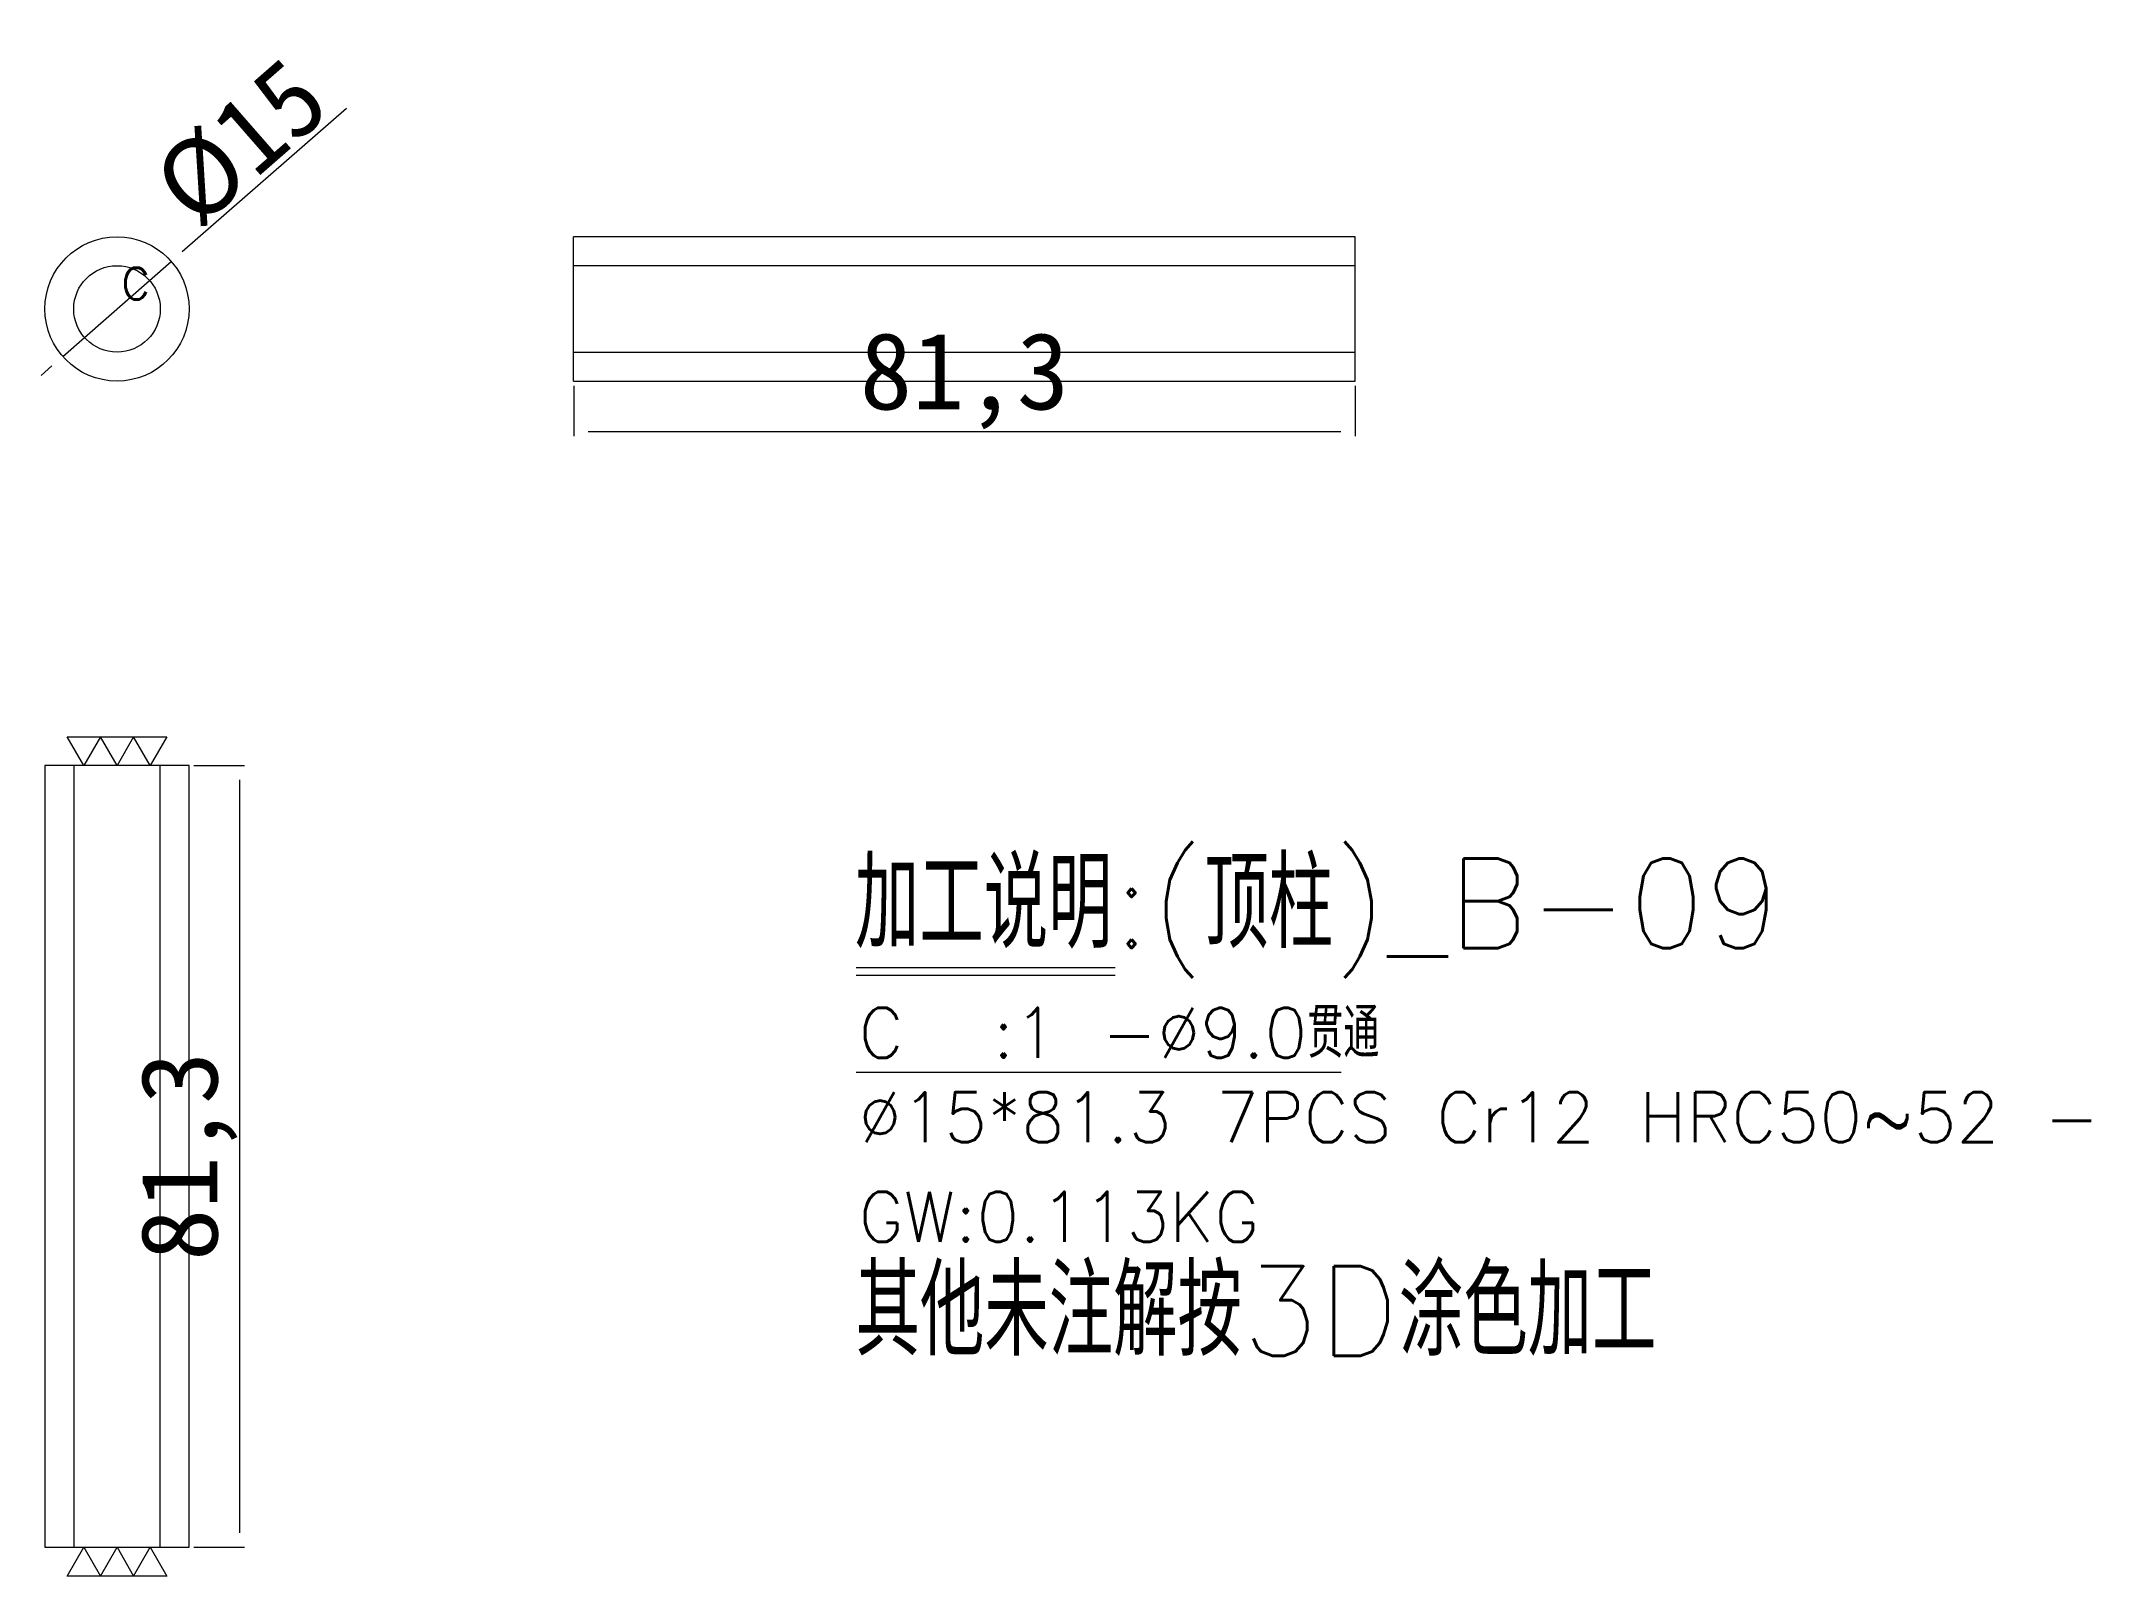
# Model space of a CAD drawing. Header units: millimetres. Extents: x 806 to 1019, y 70712 to 70872.
import ezdxf

# ---------------------------------------------------------------- set-up
doc = ezdxf.new("R2010")
doc.units = ezdxf.units.MM
doc.linetypes.add('DASHED', pattern=[0])
for name, color, linetype in [('dim', 4, 'Continuous'), ('UB', 7, 'Continuous'), ('UB_W', 1, 'Continuous')]:
    doc.layers.add(name, color=color, linetype=linetype)
doc.styles.add('_PUG_ERP', font='txt')
doc.styles.add('chinesef_fs', font='txt.shx', dxfattribs={"bigfont": 'gbcbig.shx'})
doc.dimstyles.new('_PUG_ERP', dxfattribs={"dimtxt": 8, "dimasz": 1.5, "dimexe": 0.5, "dimexo": 0.5, "dimgap": 0.5, "dimtad": 1, "dimtxsty": '_PUG_ERP', "dimblk": 'CLOSEDBLANK', "dimcen": 0, "dimclrd": 4, "dimclre": 4, "dimclrt": 3, "dimazin": 3, "dimtfac": 1, "dimtmove": 0, "dimatfit": 3, "dimldrblk": 'CLOSEDBLANK', "dimlwd": 9, "dimlwe": 9})

# ---------------------------------------------------------------- blocks, each defined once
blk = doc.blocks.new('*D733')
at = {"layer": 'Defpoints', "color": 0}
for p in [(821.54, 70796.66), (821.54, 70715.36), (826.79, 70715.36)]:
    blk.add_point(p, dxfattribs=at)
at = {"layer": 'dim', "color": 4, "lineweight": 9}
for p, q in [((822.04, 70796.66), (827.29, 70796.66)), ((826.79, 70795.16), (826.79, 70716.86)), ((822.04, 70715.36), (827.29, 70715.36))]:
    blk.add_line(p, q, dxfattribs=at)
at = {"layer": 'dim', "color": 3, "lineweight": 13, "insert": (821.52, 70756.01), "char_height": 8, "attachment_point": 5, "rotation": 90, "style": '_PUG_ERP'}
blk.add_mtext('81,3', dxfattribs=at)
blk = doc.blocks.new('_ClosedBlank')
blk = doc.blocks.new('*D734')
at = {"layer": 'Defpoints', "color": 0}
for p in [(861.54, 70836.66), (942.84, 70836.66), (942.84, 70831.41)]:
    blk.add_point(p, dxfattribs=at)
at = {"layer": 'dim', "color": 4, "lineweight": 9}
for p, q in [((861.54, 70836.16), (861.54, 70830.91)), ((942.84, 70836.16), (942.84, 70830.91)), ((863.04, 70831.41), (941.34, 70831.41))]:
    blk.add_line(p, q, dxfattribs=at)
at = {"layer": 'dim', "color": 3, "lineweight": 13, "insert": (902.19, 70836.67), "char_height": 8, "attachment_point": 5, "style": '_PUG_ERP'}
blk.add_mtext('81,3', dxfattribs=at)
blk = doc.blocks.new('*D735')
at = {"layer": 'Defpoints', "color": 0}
for p in [(819.68, 70849.09), (808.39, 70839.22)]:
    blk.add_point(p, dxfattribs=at)
at = {"layer": 'dim', "color": 4, "lineweight": 9}
for p, q in [((837.9, 70865.01), (820.81, 70850.08)), ((808.39, 70839.22), (819.68, 70849.09)), ((807.26, 70838.23), (806.13, 70837.25))]:
    blk.add_line(p, q, dxfattribs=at)
at = {"layer": 'dim', "color": 3, "lineweight": 13, "insert": (826.96, 70861.43), "char_height": 8, "attachment_point": 5, "rotation": 41.145, "style": '_PUG_ERP'}
blk.add_mtext('%%c15', dxfattribs=at)

msp = doc.modelspace()

# ---------------------------------------------------------------- linework, layer by layer
at = {"layer": 'dim', "color": 8, "linetype": 'Continuous', "lineweight": 13}
for p, q in [((890.908, 70775.648), (917.86, 70775.648)), ((890.908, 70774.869), (917.86, 70774.869)), ((890.908, 70764.782), (941.378, 70764.782))]:
    msp.add_line(p, q, dxfattribs=at)
at = {"layer": 'dim', "lineweight": 13}
for points in [[(819.232, 70799.656), (817.5, 70796.656), (815.768, 70799.656), (814.036, 70796.656), (812.304, 70799.656), (810.572, 70796.656), (808.84, 70799.656), (819.232, 70799.656)], [(808.84, 70712.356), (810.572, 70715.356), (812.304, 70712.356), (814.036, 70715.356), (815.768, 70712.356), (817.5, 70715.356), (819.232, 70712.356), (808.84, 70712.356)]]:
    msp.add_lwpolyline(points, close=True, dxfattribs=at)
at = {"layer": 'UB', "color": 21, "linetype": 'Continuous', "lineweight": 13}
for p, q in [((942.836, 70851.657), (861.536, 70851.657)), ((861.536, 70844.157), (861.536, 70851.657)), ((942.836, 70836.656), (942.836, 70851.657)), ((861.536, 70836.656), (861.536, 70844.157)), ((861.536, 70836.656), (942.836, 70836.656)), ((806.536, 70796.656), (806.536, 70715.356)), ((821.536, 70796.656), (806.536, 70796.656)), ((821.536, 70715.356), (821.536, 70796.656)), ((806.536, 70715.356), (821.536, 70715.356))]:
    msp.add_line(p, q, dxfattribs=at)
at = {"layer": 'UB', "color": 21, "linetype": 'DASHED', "lineweight": 13, "ltscale": 0.221468}
for p, q in [((942.836, 70848.657), (861.536, 70848.657)), ((861.536, 70839.657), (942.836, 70839.657)), ((809.536, 70796.656), (809.536, 70715.356)), ((818.536, 70715.356), (818.536, 70796.656))]:
    msp.add_line(p, q, dxfattribs=at)
at = {"layer": 'UB', "color": 42, "linetype": 'Continuous', "lineweight": 13}
msp.add_circle((814.036, 70844.157), 4.5, dxfattribs=at)
at = {"layer": 'UB_W', "color": 1, "linetype": 'Continuous', "lineweight": 13}
msp.add_circle((814.036, 70844.157), 7.5, dxfattribs=at)

# ---------------------------------------------------------------- texts
at = {"layer": 'dim', "color": 4, "lineweight": 13, "style": 'chinesef_fs'}
for s, height, p in [('C', 3.3, (814.497, 70845.141)), ('加工说明:(顶柱)_B-09', 9.3, (890.797, 70777.675)), ('C  :1 -%%c9.0贯通', 5.2, (891.184, 70766.259)), ('%%c15*81.3 7PCS Cr12 HRC50~52 - ', 5.2, (891.184, 70757.471)), ('GW:0.113KG ', 5.2, (891.184, 70747.124))]:
    msp.add_text(s, height=height, dxfattribs=at).set_placement(p)
at = {"layer": 'dim', "color": 21, "lineweight": 13, "style": 'chinesef_fs'}
msp.add_text('其他未注解按3D涂色加工', height=9.3, dxfattribs=at).set_placement((890.868, 70735.275))

# ---------------------------------------------------------------- dimensions: what is measured, and where the dimension line sits
at = {"layer": 'dim', "color": 1, "lineweight": 13}
dim = msp.add_diameter_dim_2p(p1=(808.388, 70839.222), p2=(819.684, 70849.091), dimstyle='_PUG_ERP', dxfattribs=at)
dim.commit()
dim.dimension.update_dxf_attribs({"geometry": '*D735', "text_midpoint": (826.961, 70861.425)})
at = {"layer": 'dim', "lineweight": 13}
dim = msp.add_linear_dim(base=(942.836, 70831.406), p1=(861.536, 70836.656), p2=(942.836, 70836.656), dimstyle='_PUG_ERP', dxfattribs=at)
dim.commit()
dim.dimension.update_dxf_attribs({"geometry": '*D734', "text_midpoint": (902.186, 70836.668)})
dim = msp.add_linear_dim(base=(826.786, 70715.356), p1=(821.536, 70796.656), p2=(821.536, 70715.356), angle=90, dimstyle='_PUG_ERP', dxfattribs=at)
dim.commit()
dim.dimension.update_dxf_attribs({"geometry": '*D733', "text_midpoint": (821.524, 70756.006)})

doc.saveas('drawing.dxf')
